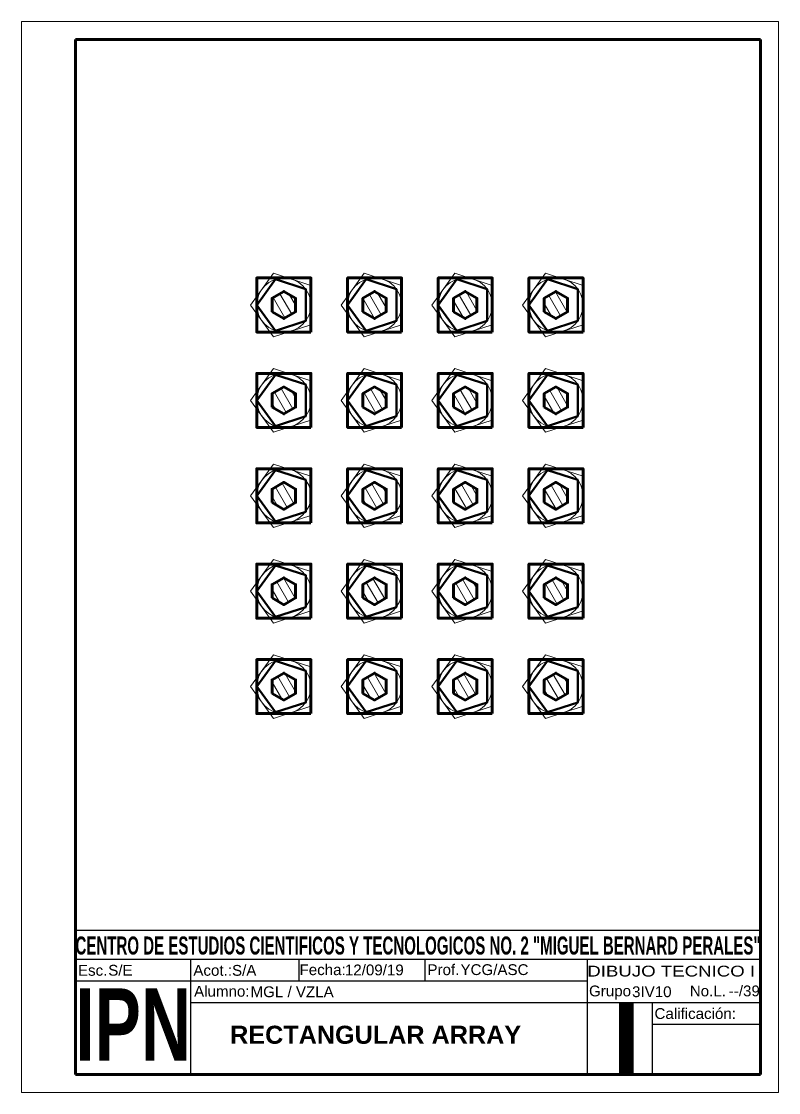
# Model space of a CAD drawing. Header units: millimetres. Extents: x 2447 to 4290, y 1220 to 2762.
# Drawn here: x 2647.9 to 2857.9, y 2465.1 to 2762.1 of the extents above; entities that cross this region are included whole.
import ezdxf
from ezdxf.enums import TextEntityAlignment as Align

# ---------------------------------------------------------------- set-up
doc = ezdxf.new("R2010")
doc.units = ezdxf.units.MM
doc.header["$LTSCALE"] = 0.5
for name, color, linetype, lineweight in [('Cuadro de Datos', 5, 'Continuous', 30), ('Linea Continua Gruesa', 4, 'Continuous', 70), ('Linea Continua Mediana', 5, 'Continuous', 50), ('Línea Continua Fina', 1, 'Continuous', 5), ('Margen', 4, 'Continuous', 70)]:
    doc.layers.add(name, color=color, linetype=linetype, lineweight=lineweight)
doc.layers.add('Texto', color=1, linetype='Continuous')
doc.styles.add('IPN', font='', dxfattribs={"height": 20})
doc.styles.add('TEXT', font='arial.ttf', dxfattribs={"height": 3})
doc.styles.add('TÍTULO', font='', dxfattribs={"height": 5})
doc.styles.get('IPN').set_extended_font_data('Arial', bold=True)
doc.styles.get('TÍTULO').set_extended_font_data('Arial', bold=True)

# ---------------------------------------------------------------- blocks, each defined once
blk = doc.blocks.new('*U3')
at = {"layer": 'Línea Continua Fina'}
h = blk.add_hatch(dxfattribs=at)
h.set_pattern_fill('LINE', color=256, scale=0.675, angle=30)
h.set_pattern_definition([(30, (-738.263, -284.6154), (-1.0715625, 1.8560007), [])])
h.paths.add_polyline_path([(-1.88, 2.36), (-3.75, -0.89), (-1.88, -4.13), (1.88, -4.13), (3.75, -0.89), (1.88, 2.36)])
at = {"layer": 'Linea Continua Gruesa'}
for points in [[(-7.5, -8.39), (7.5, -8.39), (7.5, 6.61), (-7.5, 6.61)], [(-1.88, 2.36), (-3.75, -0.89), (-1.88, -4.13), (1.88, -4.13), (3.75, -0.89), (1.88, 2.36)]]:
    blk.add_lwpolyline(points, close=True, dxfattribs=at)
at = {"layer": 'Linea Continua Mediana'}
blk.add_lwpolyline([(0, 6.61), (-7.13, 1.43), (-4.41, -6.95), (4.41, -6.95), (7.13, 1.43)], close=True, dxfattribs=at)
at = {"layer": 'Línea Continua Fina'}
blk.add_lwpolyline([(0, 8.39), (-8.82, 1.98), (-5.45, -8.39), (5.45, -8.39), (8.82, 1.98)], close=True, dxfattribs=at)
blk.add_circle((0, -0.89), 7.5, dxfattribs=at)
blk = doc.blocks.new('*U4')
at = {"layer": 'Línea Continua Fina', "color": 0, "linetype": 'ByBlock', "lineweight": -2, "transparency": 16777216}
for p in [(0, 75.47), (26.45, 75.47), (52.9, 75.47), (79.35, 75.47), (105.8, 75.47), (0, 50.31), (26.45, 50.31), (52.9, 50.31), (79.35, 50.31), (105.8, 50.31), (0, 25.16), (26.45, 25.16), (52.9, 25.16), (79.35, 25.16), (105.8, 25.16), (0, 0), (26.45, 0), (52.9, 0), (79.35, 0), (105.8, 0)]:
    blk.add_blockref('*U3', p, dxfattribs=at)
blk = doc.blocks.new('Cuadro de Datos Hoja A4')
at = {"layer": 'Cuadro de Datos'}
for p, q in [((15, 45), (205, 45)), ((15, 5), (15, 45)), ((205, 45), (205, 5)), ((15, 37), (205, 37)), ((47, 5), (47, 37)), ((77, 31), (77, 37)), ((112, 31), (112, 37)), ((157, 5), (157, 37)), ((15, 31), (157, 31)), ((47, 25), (205, 25)), ((175, 5), (175, 25)), ((175, 19), (205, 19)), ((205, 5), (15, 5))]:
    blk.add_line(p, q, dxfattribs=at)
at = {"layer": 'Línea Continua Fina'}
for p, q in [((0, 297), (210, 297)), ((0, 0), (0, 297)), ((210, 297), (210, 0)), ((210, 0), (0, 0))]:
    blk.add_line(p, q, dxfattribs=at)
at = {"layer": 'Margen'}
for p, q in [((15, 292), (205, 292)), ((15, 5), (15, 292)), ((205, 292), (205, 5)), ((205, 5), (15, 5))]:
    blk.add_line(p, q, dxfattribs=at)
at = {"layer": 'Línea Continua Fina', "color": 0}
for s, height, style, width, p, p2 in [('CENTRO DE ESTUDIOS CIENTIFICOS Y TECNOLOGICOS NO. 2 "MIGUEL BERNARD PERALES"', 5, 'TÍTULO', 0.597732, (15, 38.28), (205, 38.28)), ('DIBUJO TECNICO I', 3, 'TEXT', 1.23367, (156.95, 32.18), (203.48, 32.18)), ('IPN', 20, 'IPN', 0.687053, (15, 8.88), (47, 8.88))]:
    blk.add_text(s, height=height, dxfattribs=dict(at, style=style, width=width)).set_placement(p, p2, align=Align.FIT)
at = {"layer": 'Línea Continua Fina', "color": 0, "style": 'TEXT'}
for s, p in [('Fecha:', (77.14, 32.57)), ('Prof. ', (112.61, 32.57)), ('Esc.', (15.69, 32.39)), ('Acot.:', (47.69, 32.39)), ('Grupo              No.L.      ', (157.43, 26.68)), ('Calificación:', (175.59, 20.42))]:
    blk.add_text(s, height=3, dxfattribs=at).set_placement(p)
at = {"layer": 'Línea Continua Fina', "color": 0, "insert": (163.88, 24.97), "char_height": 20, "attachment_point": 1, "style": 'IPN'}
blk.add_mtext_dynamic_manual_height_columns('I', width=18, gutter_width=15, heights=[0], dxfattribs=at)
at = {"layer": 'Texto', "color": 0, "style": 'TEXT'}
blk.add_text('Alumno:', height=3, dxfattribs=at).set_placement((47.89, 26.59))
at = {"layer": 'Texto'}
for tag, p, height, style in [('ESC', (24.08, 32.42), 3, 'TEXT'), ('ACOT', (58.42, 32.39), 3, 'TEXT'), ('FECHA', (89.72, 32.51), 3, 'TEXT'), ('PROF', (121.78, 32.59), 3, 'TEXT'), ('NO', (196.19, 26.69), 3, 'TEXT'), ('ALUMNO', (63.56, 26.45), 3, 'TEXT'), ('GRUPO', (169.37, 26.46), 3, 'TEXT'), ('CUADRODEREFERENCIAS', (57.89, 13.54), 5, 'TÍTULO')]:
    blk.add_attdef(tag, p, '', height=height, dxfattribs=dict(at, style=style))

msp = doc.modelspace()

# ---------------------------------------------------------------- block references
at = {"layer": 'Línea Continua Fina', "rotation": 90.00000000000001}
msp.add_blockref('*U4', (2795.29, 2577.63), dxfattribs=at)
at = {"layer": 'Texto'}
msp.add_blockref('Cuadro de Datos Hoja A4', (2647.92, 2465.06), dxfattribs=at).add_auto_attribs({'CUADRODEREFERENCIAS': 'RECTANGULAR ARRAY', 'NO': '--/39', 'GRUPO': '3IV10', 'PROF': 'YCG/ASC', 'ACOT': 'S/A', 'ESC': 'S/E', 'ALUMNO': 'MGL / VZLA', 'FECHA': '12/09/19'})

doc.saveas('drawing.dxf')
